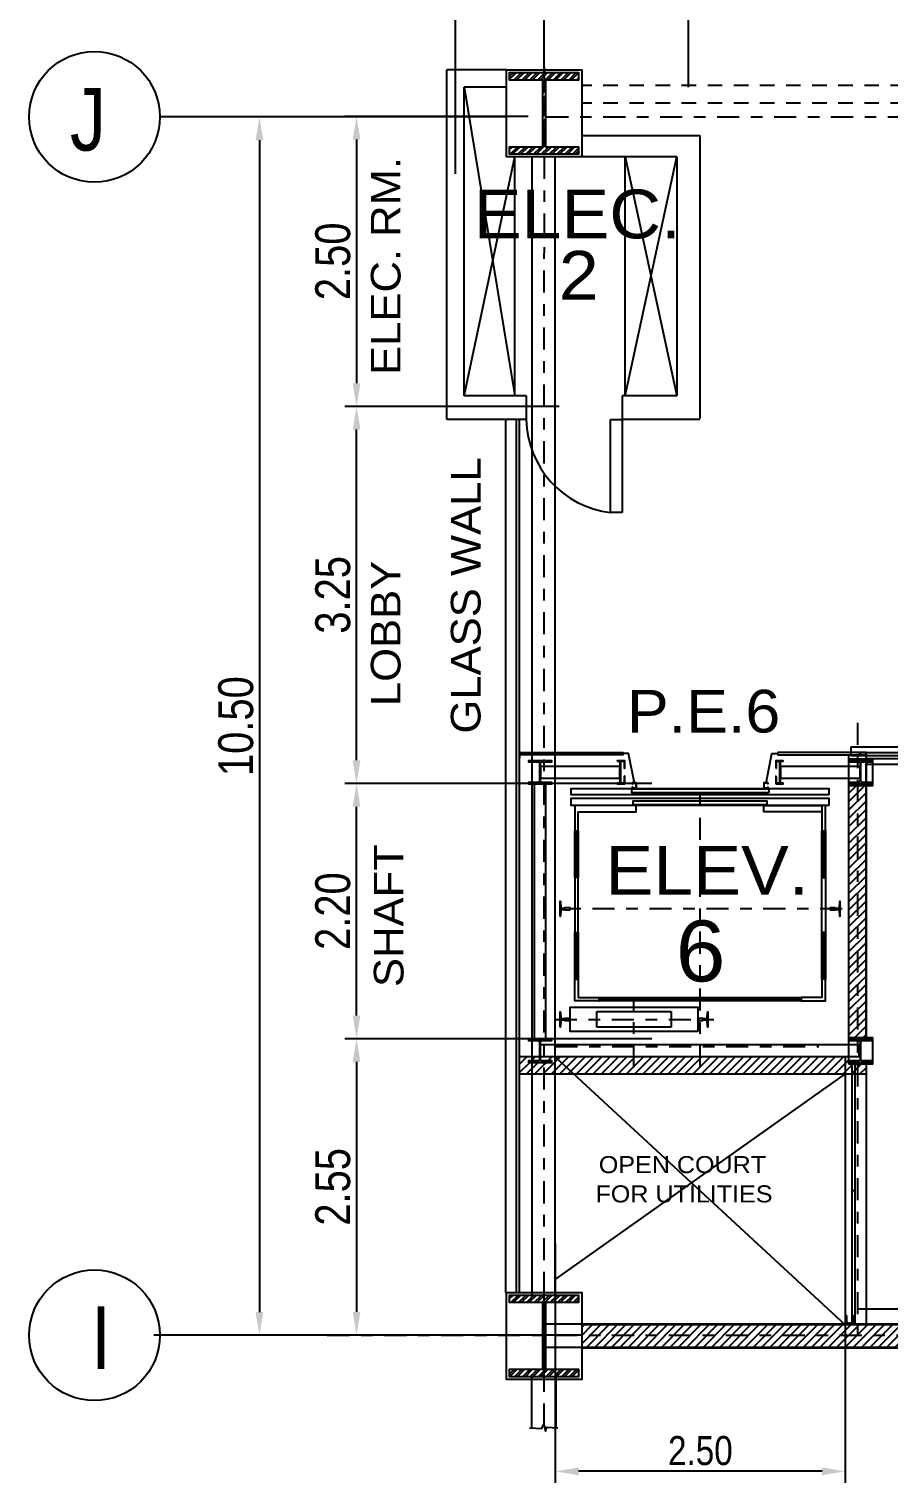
# Model space of a CAD drawing. Header units: millimetres. Extents: x 2148 to 2681, y 758 to 986.
# Drawn here: x 2541.54 to 2548.95, y 845.73 to 858.26 of the extents above; entities that cross this region are included whole.
import ezdxf

# ---------------------------------------------------------------- set-up
doc = ezdxf.new("R2010")
doc.units = ezdxf.units.MM
for name, pattern in [('27-A-2008-DD$0$LVL 11$0$xa-fp_t1_l11_39$0$HIDDEN2', [0.1875, 0.125, -0.0625]), ('ACAD_ISO02W100', [15, 12, -3]), ('CENTER2', [28.575, 19.05, -3.175, 3.175, -3.175]), ('DASHED2', [0.375, 0.25, -0.125])]:
    doc.linetypes.add(name, pattern=pattern)
for name, color, linetype in [('A-Hatch', 253, 'Continuous'), ('A-Stairs', 1, 'Continuous'), ('A-Wall', 4, 'Continuous'), ('A-wdw-glaz', 2, 'Continuous'), ('ar elev', 2, 'Continuous'), ('cladding', 2, 'Continuous'), ('COL-EX', 2, 'Continuous'), ('ELAYOUT', 4, 'Continuous'), ('FIXTURE', 1, 'Continuous'), ('HATCH', 8, 'Continuous'), ('p-boarder', 2, 'Continuous'), ('TEXT', 6, 'Continuous')]:
    doc.layers.add(name, color=color, linetype=linetype)
doc.styles.add('ARIALNW', font='ARIALN.TTF')
doc.styles.add('MMTX$0$ESMX$0$X-OPTA1D', font='x-opta1d')
doc.dimstyles.new('DIM 100', dxfattribs={"dimtxt": 0.2, "dimasz": 0.2, "dimexe": 0.1, "dimexo": 0, "dimgap": 0.05, "dimtad": 1, "dimzin": 0, "dimdsep": 46, "dimtxsty": 'ARIALNW', "dimcen": 0.09, "dimclrd": 6, "dimclre": 6, "dimclrt": 13, "dimadec": 0, "dimazin": 0, "dimtfac": 1, "dimtofl": 0, "dimtmove": 2, "dimatfit": 3, "dimfxl": 1, "dimtolj": 1, "dimtzin": 0, "dimarcsym": 0})
pattern_1 = [(45, (255.81991, -37.023495), (-0.0336759605, 0.0336759605), []), (45, (255.84236, -37.023495), (-0.0336759605, 0.0336759605), [])]
pattern_2 = [(45, (-109.32095, 75.359563), (-0.0359210245, 0.0359210245), [])]

# ---------------------------------------------------------------- blocks, each defined once
blk = doc.blocks.new('*D2713')
at = {"color": 6, "lineweight": -2, "ltscale": 0.05, "transparency": 16777216}
for p, q in [((2545.655, 857.499), (2543.428, 857.499)), ((2543.528, 857.299), (2543.528, 847.201)), ((2545.96, 847.001), (2543.428, 847.001))]:
    blk.add_line(p, q, dxfattribs=at)
at = {"color": 6, "ltscale": 0.05, "transparency": 16777216}
for points in [[(2543.494, 857.299), (2543.561, 857.299), (2543.528, 857.499)], [(2543.494, 847.201), (2543.561, 847.201), (2543.528, 847.001)]]:
    blk.add_solid(points, dxfattribs=at)
at = {"layer": 'Defpoints', "color": 0, "ltscale": 0.05, "transparency": 16777216}
for p in [(2545.655, 857.499, 0), (2543.528, 847.001), (2545.96, 847.001, 0)]:
    blk.add_point(p, dxfattribs=at)
at = {"color": 13, "ltscale": 0.05, "transparency": 16777216, "insert": (2543.325, 852.25), "char_height": 0.3, "attachment_point": 5, "rotation": 90, "style": 'ARIALNW'}
blk.add_mtext('\\A1;10.50', dxfattribs=at)
blk = doc.blocks.new('*D2714')
at = {"color": 6, "lineweight": -2, "ltscale": 0.05, "transparency": 16777216}
for p, q in [((2545.98, 857.888), (2545.98, 860.412)), ((2554.98, 857.888), (2554.98, 860.412)), ((2546.18, 860.312), (2554.78, 860.312))]:
    blk.add_line(p, q, dxfattribs=at)
at = {"color": 6, "ltscale": 0.05, "transparency": 16777216}
for points in [[(2546.18, 860.345), (2546.18, 860.279), (2545.98, 860.312)], [(2554.78, 860.345), (2554.78, 860.279), (2554.98, 860.312)]]:
    blk.add_solid(points, dxfattribs=at)
at = {"layer": 'Defpoints', "color": 0, "ltscale": 0.05, "transparency": 16777216}
for p in [(2554.98, 860.312), (2545.98, 857.888, 0), (2554.98, 857.888, 0)]:
    blk.add_point(p, dxfattribs=at)
at = {"color": 13, "ltscale": 0.05, "transparency": 16777216, "insert": (2550.48, 860.515), "char_height": 0.3, "attachment_point": 5, "style": 'ARIALNW'}
blk.add_mtext('\\A1;9.00', dxfattribs=at)
blk = doc.blocks.new('*D2719')
at = {"color": 6, "lineweight": -2, "ltscale": 0.05, "transparency": 16777216}
for p, q in [((2546.077, 847.791), (2546.077, 845.729)), ((2548.576, 847.455), (2548.576, 845.729)), ((2548.376, 845.829), (2546.277, 845.829))]:
    blk.add_line(p, q, dxfattribs=at)
at = {"color": 6, "ltscale": 0.05, "transparency": 16777216}
for points in [[(2546.277, 845.862), (2546.277, 845.795), (2546.077, 845.829)], [(2548.376, 845.862), (2548.376, 845.795), (2548.576, 845.829)]]:
    blk.add_solid(points, dxfattribs=at)
at = {"layer": 'Defpoints', "color": 0, "ltscale": 0.05, "transparency": 16777216}
for p in [(2546.077, 847.791, 0), (2548.576, 847.455, 0), (2546.077, 845.829)]:
    blk.add_point(p, dxfattribs=at)
at = {"color": 13, "ltscale": 0.05, "transparency": 16777216, "insert": (2547.327, 846.006), "char_height": 0.25, "attachment_point": 5, "style": 'ARIALNW'}
blk.add_mtext('\\A1;2.50', dxfattribs=at)
blk = doc.blocks.new('*D2855')
at = {"layer": 'Defpoints', "color": 0, "transparency": 16777216}
for p in [(2545.842, 857.504, 0), (2544.364, 855.005), (2546.109, 855.005)]:
    blk.add_point(p, dxfattribs=at)
at = {"layer": 'FIXTURE', "color": 6, "lineweight": -2, "transparency": 16777216}
for p, q in [((2545.842, 857.504), (2544.264, 857.504)), ((2544.364, 857.304), (2544.364, 855.205)), ((2546.109, 855.005), (2544.264, 855.005))]:
    blk.add_line(p, q, dxfattribs=at)
at = {"layer": 'FIXTURE', "color": 6, "transparency": 16777216}
for points in [[(2544.331, 857.304), (2544.398, 857.304), (2544.364, 857.504)], [(2544.331, 855.205), (2544.398, 855.205), (2544.364, 855.005)]]:
    blk.add_solid(points, dxfattribs=at)
at = {"layer": 'FIXTURE', "color": 13, "transparency": 16777216, "insert": (2544.161, 856.255), "char_height": 0.3, "attachment_point": 5, "rotation": 90, "style": 'ARIALNW'}
blk.add_mtext('\\A1;2.50', dxfattribs=at)
blk = doc.blocks.new('*D2856')
at = {"layer": 'Defpoints', "color": 0, "transparency": 16777216}
for p in [(2544.364, 851.756), (2546.909, 851.756, 0), (2546.909, 849.556, 0)]:
    blk.add_point(p, dxfattribs=at)
at = {"layer": 'FIXTURE', "color": 6, "lineweight": -2, "transparency": 16777216}
for p, q in [((2546.909, 851.756), (2544.264, 851.756)), ((2544.364, 849.756), (2544.364, 851.556)), ((2546.909, 849.556), (2544.264, 849.556))]:
    blk.add_line(p, q, dxfattribs=at)
at = {"layer": 'FIXTURE', "color": 6, "transparency": 16777216}
for points in [[(2544.331, 851.556), (2544.398, 851.556), (2544.364, 851.756)], [(2544.331, 849.756), (2544.398, 849.756), (2544.364, 849.556)]]:
    blk.add_solid(points, dxfattribs=at)
at = {"layer": 'FIXTURE', "color": 13, "transparency": 16777216, "insert": (2544.161, 850.656), "char_height": 0.3, "attachment_point": 5, "rotation": 90, "style": 'ARIALNW'}
blk.add_mtext('\\A1;2.20', dxfattribs=at)
blk = doc.blocks.new('*D2857')
at = {"layer": 'Defpoints', "color": 0, "transparency": 16777216}
for p in [(2546.467, 849.556), (2544.364, 847.003), (2546.304, 847.003, 0)]:
    blk.add_point(p, dxfattribs=at)
at = {"layer": 'FIXTURE', "color": 6, "lineweight": -2, "transparency": 16777216}
for p, q in [((2546.467, 849.556), (2544.264, 849.556)), ((2544.364, 849.356), (2544.364, 847.203)), ((2546.304, 847.003), (2544.264, 847.003))]:
    blk.add_line(p, q, dxfattribs=at)
at = {"layer": 'FIXTURE', "color": 6, "transparency": 16777216}
for points in [[(2544.331, 849.356), (2544.398, 849.356), (2544.364, 849.556)], [(2544.331, 847.203), (2544.398, 847.203), (2544.364, 847.003)]]:
    blk.add_solid(points, dxfattribs=at)
at = {"layer": 'FIXTURE', "color": 13, "transparency": 16777216, "insert": (2544.161, 848.28), "char_height": 0.3, "attachment_point": 5, "rotation": 90, "style": 'ARIALNW'}
blk.add_mtext('\\A1;2.55', dxfattribs=at)
blk = doc.blocks.new('*D2858')
at = {"layer": 'Defpoints', "color": 0, "transparency": 16777216}
for p in [(2544.364, 855.005), (2544.925, 855.005), (2544.925, 851.756)]:
    blk.add_point(p, dxfattribs=at)
at = {"layer": 'FIXTURE', "color": 6, "lineweight": -2, "transparency": 16777216}
for p, q in [((2544.925, 855.005), (2544.264, 855.005)), ((2544.364, 851.956), (2544.364, 854.805)), ((2544.925, 851.756), (2544.264, 851.756))]:
    blk.add_line(p, q, dxfattribs=at)
at = {"layer": 'FIXTURE', "color": 6, "transparency": 16777216}
for points in [[(2544.331, 854.805), (2544.398, 854.805), (2544.364, 855.005)], [(2544.331, 851.956), (2544.398, 851.956), (2544.364, 851.756)]]:
    blk.add_solid(points, dxfattribs=at)
at = {"layer": 'FIXTURE', "color": 13, "transparency": 16777216, "insert": (2544.161, 853.381), "char_height": 0.3, "attachment_point": 5, "rotation": 90, "style": 'ARIALNW'}
blk.add_mtext('\\A1;3.25', dxfattribs=at)
blk = doc.blocks.new('*D2863')
at = {"layer": 'Defpoints', "color": 0, "transparency": 16777216}
for p in [(2545.217, 859.459), (2547.224, 858.862), (2545.217, 857.01, 0)]:
    blk.add_point(p, dxfattribs=at)
at = {"layer": 'FIXTURE', "color": 6, "lineweight": -2, "transparency": 16777216}
for p, q in [((2545.217, 857.01), (2545.217, 859.559)), ((2547.224, 858.862), (2547.224, 859.559)), ((2547.024, 859.459), (2545.417, 859.459))]:
    blk.add_line(p, q, dxfattribs=at)
at = {"layer": 'FIXTURE', "color": 6, "transparency": 16777216}
for points in [[(2545.417, 859.492), (2545.417, 859.426), (2545.217, 859.459)], [(2547.024, 859.492), (2547.024, 859.426), (2547.224, 859.459)]]:
    blk.add_solid(points, dxfattribs=at)
at = {"layer": 'FIXTURE', "color": 13, "transparency": 16777216, "insert": (2546.22, 859.662), "char_height": 0.3, "attachment_point": 5, "style": 'ARIALNW'}
blk.add_mtext('\\A1;2.00', dxfattribs=at)
blk = doc.blocks.new('*D2864')
at = {"layer": 'Defpoints', "color": 0, "transparency": 16777216}
for p in [(2549.319, 859.459), (2547.224, 857.757), (2549.319, 857.61)]:
    blk.add_point(p, dxfattribs=at)
at = {"layer": 'FIXTURE', "color": 6, "lineweight": -2, "transparency": 16777216}
for p, q in [((2547.224, 857.757), (2547.224, 859.559)), ((2549.319, 857.61), (2549.319, 859.559)), ((2547.424, 859.459), (2549.119, 859.459))]:
    blk.add_line(p, q, dxfattribs=at)
at = {"layer": 'FIXTURE', "color": 6, "transparency": 16777216}
for points in [[(2547.424, 859.492), (2547.424, 859.426), (2547.224, 859.459)], [(2549.119, 859.492), (2549.119, 859.426), (2549.319, 859.459)]]:
    blk.add_solid(points, dxfattribs=at)
at = {"layer": 'FIXTURE', "color": 13, "transparency": 16777216, "insert": (2548.272, 859.662), "char_height": 0.3, "attachment_point": 5, "style": 'ARIALNW'}
blk.add_mtext('\\A1;2.10', dxfattribs=at)

msp = doc.modelspace()

# ---------------------------------------------------------------- hatches: boundary and pattern name
at = {"layer": 'A-Hatch'}
h = msp.add_hatch(dxfattribs=at)
h.set_pattern_fill('ANSI32', color=256, scale=0.005, style=0)
h.set_pattern_definition(pattern_1)
h.paths.add_polyline_path([(2545.995471, 857.8200132), (2546.280471, 857.8200132), (2546.280471, 857.8800132), (2545.680471, 857.8800132), (2545.680471, 857.8200132), (2545.965471, 857.8200132), (2545.965471, 857.2400132), (2545.680471, 857.2400132), (2545.680471, 857.1800132), (2546.280471, 857.1800132), (2546.280471, 857.2400132), (2545.995471, 857.2400132)])
h = msp.add_hatch(dxfattribs=at)
h.set_pattern_fill('ANSI32', color=256, scale=0.005, style=0)
h.set_pattern_definition(pattern_1)
h.paths.add_polyline_path([(2545.995471, 847.2850132), (2546.280471, 847.2850132), (2546.280471, 847.3450132), (2545.680471, 847.3450132), (2545.680471, 847.2850132), (2545.965471, 847.2850132), (2545.965471, 846.7050132), (2545.680471, 846.7050132), (2545.680471, 846.6450132), (2546.280471, 846.6450132), (2546.280471, 846.7050132), (2545.995471, 846.7050132)])
at = {"layer": 'HATCH'}
h = msp.add_hatch(dxfattribs=at)
h.set_pattern_fill('ANSI31', color=256, scale=0.016, style=0)
h.set_pattern_definition(pattern_2)
h.paths.add_polyline_path([(2548.6042828, 849.5644505), (2548.6814608, 849.5644505), (2548.6818496, 851.7390265), (2548.6042709, 851.7390265)])
h.paths.add_polyline_path([(2548.6814608, 849.5644505), (2548.7542829, 849.5644505), (2548.7542709, 851.7390265), (2548.6818496, 851.7390265)])
h = msp.add_hatch(dxfattribs=at)
h.set_pattern_fill('ANSI31', color=256, scale=0.016, style=0)
h.set_pattern_definition(pattern_2)
h.paths.add_polyline_path([(2545.8446099, 849.3528394), (2545.8446099, 849.3653128), (2545.8771341, 849.3653128), (2545.8771341, 849.4027331), (2545.7679386, 849.4027331), (2545.7679386, 849.2527331), (2545.8771341, 849.2527331), (2545.8771341, 849.3528394)])
h.paths.add_polyline_path([(2545.8771341, 849.2527331), (2545.9782705, 849.2527331), (2545.9782894, 849.3528394), (2545.8771341, 849.3528394)])
h = msp.add_hatch(dxfattribs=at)
h.set_pattern_fill('ANSI31', color=256, scale=0.016, style=0)
h.set_pattern_definition(pattern_2)
h.paths.add_polyline_path([(2545.9782989, 849.4027331), (2545.9782918, 849.3653128), (2546.0457439, 849.3653128), (2546.0457439, 849.3528394), (2545.9782894, 849.3528394), (2545.9782705, 849.2527331), (2548.6333466, 849.2527331), (2548.6333466, 849.3394515), (2548.6042709, 849.3394515), (2548.6042709, 849.4027331)])
h.paths.add_polyline_path([(2548.6333466, 849.3394515), (2548.6042709, 849.3394515), (2548.6042709, 849.4027331), (2546.0771341, 849.4027331), (2546.0771341, 849.3995567), (2546.2359778, 849.2527331), (2548.6333466, 849.2527331)])
h.paths.add_polyline_path([(2548.6583466, 849.3394515), (2548.6333466, 849.3394515), (2548.6333466, 849.2527331), (2548.6583466, 849.2527331)])
h.paths.add_polyline_path([(2548.6814206, 849.3394515), (2548.6583466, 849.3394515), (2548.6583466, 849.2527331), (2548.6814051, 849.2527331)])
h.paths.add_polyline_path([(2548.7542841, 849.3394515), (2548.6814206, 849.3394515), (2548.6814051, 849.2527331), (2548.7542846, 849.2527331)])
h.paths.add_polyline_path([(2545.9412789, 849.4027331), (2545.8771341, 849.4027331), (2545.8771341, 849.3653128), (2545.9272463, 849.3653128), (2545.9350422, 849.366872), (2545.9397198, 849.3715495), (2545.9412789, 849.3777862)])
h = msp.add_hatch(dxfattribs=at)
h.set_pattern_fill('ANSI31', color=256, scale=0.016, style=0)
h.set_pattern_definition(pattern_2)
h.paths.add_polyline_path([(2548.6333466, 849.2527331), (2548.6333466, 849.3394515), (2548.6042709, 849.3394515), (2548.6042709, 849.4027331), (2546.0771341, 849.4027331), (2546.0771341, 849.3995567), (2546.2359778, 849.2527331)])
at = {"layer": 'HATCH', "ltscale": 0.05}
h = msp.add_hatch(dxfattribs=at)
h.set_pattern_fill('ANSI31', color=256, scale=0.02, angle=180, style=0)
h.set_pattern_definition([(315, (160514.2087365, -3518.215211), (-0.001767766952966, -0.001767766952966), [])])
edge = h.paths.add_edge_path()
edge.add_line((2548.5982914, 847.1020114), (2548.5982914, 847.0960114))
edge.add_line((2548.5982914, 847.0960114), (2548.5833436, 847.0960114))
edge.add_line((2548.5833436, 847.0960114), (2548.5833436, 847.1710114))
edge.add_line((2548.5833436, 847.1710114), (2548.5893436, 847.1710114))
edge.add_line((2548.5893436, 847.1710114), (2548.5893436, 847.1118964))
edge.add_arc((2548.5996712, 847.1122705), 0.0103344, 542.07466484, 623.08463249)
edge.add_line((2548.5984269, 847.1020114), (2548.5982914, 847.1020114))
h = msp.add_hatch(dxfattribs=at)
h.set_pattern_fill('ANSI31', color=256, scale=0.02, angle=180, style=0)
h.set_pattern_definition([(315, (160513.8208817, -3518.361823), (-0.001767766952966, -0.001767766952966), [])])
h.paths.add_polyline_path([(2548.6425425, 847.0960114), (2548.5982914, 847.0960114), (2548.5982914, 847.1020114), (2548.6274592, 847.1020114, 0.3896791266), (2548.6365425, 847.1126447), (2548.6365425, 847.1710114), (2548.6425425, 847.1710114)])
at = {"layer": 'HATCH'}
h = msp.add_hatch(dxfattribs=at)
h.set_pattern_fill('ANSI31', color=256, scale=0.016, style=0)
h.set_pattern_definition(pattern_2)
h.paths.add_polyline_path([(2546.305471, 847.0899886), (2546.305471, 847.0011621), (2554.605471, 847.0011621), (2554.605471, 847.0899886)])
h.paths.add_polyline_path([(2546.305471, 847.0011621), (2546.305471, 846.8960114), (2554.605471, 846.8960114), (2554.605471, 847.0011621)])

# ---------------------------------------------------------------- linework, layer by layer
at = {"ltscale": 0.05}
for p, q in [((2544.0642317, 857.5001286, 0), (2542.6695805, 857.5001286, 0)), ((2545.7679386, 851.9937629, 0.0000001), (2545.7679386, 851.9776258, 0.0000001)), ((2546.0771341, 849.5911363, 0.0000001), (2546.0771341, 851.7854481, 0.0000001)), ((2545.980471, 846.5211621, 0), (2545.980471, 847.4811621, 0)), ((2548.5833436, 847.0960114, 0.0000001), (2548.5833436, 847.1710114, 0.0000001)), ((2548.5833436, 847.1710114, 0.0000001), (2548.5893436, 847.1710114, 0.0000001)), ((2548.5893436, 847.1118964, 0.0000001), (2548.5893436, 847.1710114, 0.0000001)), ((2548.6425425, 847.1710114, 0.0000001), (2548.6365425, 847.1710114, 0.0000001)), ((2548.6365425, 847.1118964, 0.0000001), (2548.6365425, 847.1710114, 0.0000001)), ((2548.6425425, 847.0960114, 0.0000001), (2548.6425425, 847.1710114, 0.0000001)), ((2544.4520745, 847.0011621, 0), (2542.617616, 847.0011621, 0)), ((2548.6275947, 847.0960114, 0.0000001), (2548.5833436, 847.0960114, 0.0000001)), ((2548.5982914, 847.1020114, 0.0000001), (2548.6274592, 847.1020114, 0.0000001)), ((2548.5982914, 847.0960114, 0.0000001), (2548.6425425, 847.0960114, 0.0000001)), ((2548.6275947, 847.1020114, 0.0000001), (2548.5984269, 847.1020114, 0.0000001)), ((2548.6065041, 847.1091122, 0.0000001), (2548.6265041, 847.1091122, 0.0000001))]:
    msp.add_line(p, q, dxfattribs=at)
for p, q in [((2545.7270758, 855.0975298, 0), (2545.7270758, 857.1550132, 0)), ((2546.6794, 855.0975298, 0), (2546.6794, 857.1550132, 0)), ((2546.5523024, 854.0910301, 0.0000001), (2546.5523024, 854.8910301, 0.0000001)), ((2546.5523024, 854.8910301, 0.0000001), (2546.6523024, 854.8910301, 0.0000001)), ((2546.6523024, 854.8910301, 0.0000001), (2546.6523024, 854.0910301, 0.0000001)), ((2546.6523024, 854.0910301, 0.0000001), (2546.5523024, 854.0910301, 0.0000001))]:
    msp.add_line(p, q)
at = {"ltscale": 0.05, "elevation": 0}
msp.add_lwpolyline([(2545.8545811, 846.2044857), (2545.9622339, 846.1982505), (2545.9780556, 846.2339454), (2545.9920748, 846.1756576), (2546.003385, 846.2104497), (2546.0978935, 846.2023154)], dxfattribs=at)
for centre in [(2542.106084, 857.5001286, 0), (2542.106084, 847.0011621, 0)]:
    msp.add_circle(centre, 0.5634965)
at = {"ltscale": 0.05}
for centre, start, end in [((2548.5996712, 847.1122705, 0.0000001), 177.92533508, 263.08463247), ((2548.6262149, 847.1122705, 0.0000001), 276.91536753, 2.07466492)]:
    msp.add_arc(centre, 0.0103344, start, end, dxfattribs=at)
at = {"layer": 'A-Stairs', "ltscale": 10}
for p, q in [((2548.6236562, 852.0724433, 0.0000005), (2554.2739422, 852.0724433, 0)), ((2548.6736562, 852.0224433, 0.0000006), (2554.2739422, 852.0224433, 0)), ((2548.6259017, 851.9974433, 0.0000001), (2554.2275937, 851.9974433, 0.0000001)), ((2548.7542696, 851.9724433, 0.0000001), (2553.7885917, 851.9724433, 0.0000001)), ((2548.7542699, 851.9224433, 0.0000001), (2553.7697007, 851.9224433, 0.0000001))]:
    msp.add_line(p, q, dxfattribs=at)
at = {"layer": 'A-Wall', "ltscale": 10}
for p, q in [((2545.1420613, 854.8910301, 0), (2545.1420613, 857.9050132, 0)), ((2545.650395, 857.9050132, 0), (2545.1420613, 857.9050132, 0)), ((2545.655471, 857.9050132, 0), (2545.6181927, 857.9050132, 0)), ((2545.2920613, 855.0975298, 0), (2545.2920613, 857.7550132, 0)), ((2545.650395, 857.7550132, 0), (2545.2920613, 857.7550132, 0)), ((2546.300395, 857.3394673, 0), (2547.3237679, 857.3394673, 0)), ((2547.3237679, 857.3394673, 0), (2547.3237679, 854.8998047, 0)), ((2547.3237679, 857.3394673, 0), (2547.3237679, 854.8998047, 0)), ((2547.1237679, 857.1550132, 0), (2546.300395, 857.1550132, 0)), ((2547.1237679, 857.1550132, 0), (2547.1237679, 855.0998047, 0)), ((2547.1237679, 857.1550132, 0), (2547.1237679, 855.0998047, 0)), ((2547.1237679, 857.1550132, 0), (2547.1237679, 855.0998047, 0)), ((2547.1237679, 857.1550132, 0), (2547.1237679, 855.0998047, 0)), ((2545.8272569, 855.0975298, 0), (2545.2920613, 855.0975298, 0)), ((2545.8272569, 855.0975298, 0), (2545.8272569, 854.8910301, 0.0000001)), ((2547.1237679, 855.0975298, 0), (2546.6523024, 855.0975298, 0)), ((2546.6523024, 855.0975298, 0), (2546.6523024, 854.8910301, 0.0000001)), ((2545.8272569, 854.8910301, 0), (2545.1420613, 854.8910301, 0)), ((2547.3237679, 854.8910301, 0.0000001), (2546.6523024, 854.8910301, 0.0000001)), ((2548.6042695, 851.9974433, 0.0000001), (2548.6042837, 849.4027331, 0.0000001)), ((2548.7542695, 851.9974433, 0.0000001), (2548.6042695, 851.9974424, 0.0000001)), ((2548.7542838, 849.5644505, 0.0000001), (2548.7542838, 851.9974433, 0.0000001)), ((2545.7679386, 849.4027331, 0.0000001), (2548.6042837, 849.4027331, 0.0000001)), ((2545.7679386, 849.2527331, 0.0000001), (2548.7542838, 849.2527331, 0.0000001)), ((2554.605471, 847.0899886, 0.0000001), (2546.305471, 847.0899886, 0.0000001)), ((2552.6997668, 846.8899886, 0.0000001), (2546.305471, 846.8899886, 0.0000001))]:
    msp.add_line(p, q, dxfattribs=at)
at = {"layer": 'A-Wall', "linetype": '27-A-2008-DD$0$LVL 11$0$xa-fp_t1_l11_39$0$HIDDEN2'}
for p, q in [((2549.0908307, 857.768801, 0.0000001), (2546.305471, 857.768801, 0)), ((2549.0908307, 857.618801, 0.0000001), (2546.305471, 857.618801, 0))]:
    msp.add_line(p, q, dxfattribs=at)
at = {"layer": 'A-wdw-glaz', "ltscale": 10}
for p, q in [((2545.7429386, 847.3700132, 0.0000001), (2545.7429386, 854.8910301, 0.0000001)), ((2545.7679386, 847.3700132, 0.0000001), (2545.7679386, 854.8910301, 0.0000001)), ((2548.6333466, 849.3653128, 0.0000001), (2548.6333466, 847.0899886, 0.0000001)), ((2548.6583466, 849.3653128, 0.0000001), (2548.6583466, 847.0899886, 0.0000001)), ((2548.6583466, 848.2450511, 0.0000001), (2548.6333466, 848.2450511, 0.0000001))]:
    msp.add_line(p, q, dxfattribs=at)
at = {"layer": 'ar elev'}
msp.add_line((2548.7542838, 852.0221522, 0.0000001), (2548.7542838, 852.0018829, 0.0000001), dxfattribs=at)
at = {"layer": 'ar elev', "color": 8, "linetype": 'CENTER2', "ltscale": 0.01}
for p, q in [((2547.3246818, 849.307848, 0), (2547.3246818, 851.7619942, 0)), ((2548.5501957, 850.6752472, 0), (2546.0991678, 850.6752471, 0)), ((2546.7540226, 849.307848, 0), (2546.7540226, 849.8785072, 0)), ((2546.0728532, 849.7225893, 0), (2547.4872227, 849.7225893, 0))]:
    msp.add_line(p, q, dxfattribs=at)
at = {"layer": 'ar elev'}
for points, elevation in [([(2545.7679386, 852.0221522), (2546.66006, 852.0221522), (2546.66006, 852.0018829), (2545.7679386, 852.0018829)], 0.0000001), ([(2546.758288, 851.7570919), (2546.7083943, 852.0127971), (2546.6585006, 852.0127971)], 0.0000001), ([(2547.8933696, 851.7570919), (2547.9432633, 852.0127971), (2547.993157, 852.0127971)], 0.0000001), ([(2548.7542838, 852.0221522), (2547.9931572, 852.0221522), (2547.9931572, 852.0018829), (2548.7542838, 852.0018829)], 0.0000001), ([(2548.4348165, 851.6575293), (2546.214547, 851.6575293), (2546.214547, 851.7121005), (2548.4348165, 851.7121005), (2548.4348165, 851.6575294)], 0), ([(2546.2441714, 851.348812), (2546.2753549, 851.348812), (2546.2753549, 851.5125257), (2546.7742919, 851.5125257), (2546.7742919, 851.567097), (2546.2441714, 851.567097), (2546.2441714, 851.348812)], 0), ([(2546.4546604, 849.9128091), (2546.4546604, 849.8831847), (2546.2441714, 849.8831847), (2546.2441714, 850.0687269), (2546.275355, 850.0687269), (2546.275355, 849.9128091), (2546.4546604, 849.9128091)], 0), ([(2548.1947031, 849.9128091), (2548.1947031, 849.8831847), (2548.4051922, 849.8831847), (2548.4051922, 850.0687269), (2548.3740086, 850.0687269), (2548.3740086, 849.9128091), (2548.1947031, 849.9128091)], 0)]:
    msp.add_lwpolyline(points, dxfattribs=dict(at, elevation=elevation))
for points, elevation in [([(2545.9272463, 851.7648878), (2545.8446099, 851.7648878), (2545.8446099, 851.7524144), (2546.0457438, 851.7524144), (2546.0457438, 851.7648878), (2545.9615482, 851.7648878), (2545.9553115, 851.766447), (2545.950634, 851.7711245), (2545.9490748, 851.7773612), (2545.9490748, 851.9270423), (2545.950634, 851.9348382), (2545.9553115, 851.9395157), (2545.9615482, 851.9410749), (2546.0457438, 851.9410749), (2546.0457438, 851.9519892), (2545.8446099, 851.9519891), (2545.8446099, 851.9410749), (2545.9272463, 851.9410749), (2545.9350422, 851.9395157), (2545.9397197, 851.9348382), (2545.9412789, 851.9270423), (2545.9412789, 851.7773612), (2545.9397197, 851.7711245), (2545.9350422, 851.766447)], 0.0000001), ([(2546.6678559, 851.9441933), (2546.669415, 851.9379566), (2546.669415, 851.8911812), (2546.6709742, 851.8880629), (2546.6740926, 851.8880629), (2546.6756518, 851.8880629), (2546.6756518, 851.9519892), (2546.6101663, 851.9519892), (2546.6101663, 851.95043), (2546.6117255, 851.9473116), (2546.6148438, 851.9473116), (2546.6616192, 851.9473116)], 0.0000001), ([(2546.633554, 851.7586511), (2546.642909, 851.7586511), (2546.642909, 851.9473116), (2546.6335539, 851.9473116)], 0.0000001), ([(2547.9760062, 851.8880629), (2547.9806838, 851.8880629), (2547.9822429, 851.8911812), (2547.9822429, 851.9379566), (2547.9838021, 851.9441933), (2547.9900388, 851.9473116), (2548.0399325, 851.9473116), (2548.0414917, 851.95043), (2548.0414917, 851.9519892), (2547.9760062, 851.9519892)], 0.0000001), ([(2548.008749, 851.7586511), (2548.018104, 851.7586511), (2548.018104, 851.9473116), (2548.008749, 851.9473116)], 0.0000001), ([(2548.6042709, 851.7390265), (2548.8126888, 851.7390265), (2548.8126888, 851.9640255), (2548.6042709, 851.9640255)], 0.0000001), ([(2548.6059142, 851.7524144), (2548.8070481, 851.7524144), (2548.8070481, 851.7648878), (2548.7244117, 851.7648878), (2548.7166158, 851.766447), (2548.7119383, 851.7711245), (2548.7103791, 851.7773612), (2548.7103791, 851.9270423), (2548.7119383, 851.9348382), (2548.7166158, 851.9395158), (2548.7244117, 851.9410749), (2548.8070481, 851.9410749), (2548.8070481, 851.9519892), (2548.6059142, 851.9519892), (2548.6059142, 851.9410749), (2548.6901098, 851.9410749), (2548.6963465, 851.9395158), (2548.701024, 851.9348382), (2548.7025832, 851.9270423), (2548.7025832, 851.7773612), (2548.701024, 851.7711245), (2548.6963465, 851.766447), (2548.6901098, 851.7648878), (2548.6059142, 851.7648878)], 0.0000001), ([(2546.6101663, 851.7539735), (2546.6101663, 851.7524144), (2546.6756518, 851.7524144), (2546.6756518, 851.8178998), (2546.6740926, 851.8178998), (2546.6709742, 851.8163407), (2546.669415, 851.8132223), (2546.669415, 851.766447), (2546.6678559, 851.7617694), (2546.6616192, 851.7586511), (2546.6148438, 851.7586511), (2546.6117255, 851.7570919)], 0.0000001), ([(2546.7399898, 851.7136597), (2546.7431082, 851.7121005), (2546.7711734, 851.7121005), (2546.7742917, 851.7136597), (2546.7742917, 851.7152189), (2546.7742917, 851.7588759), (2546.7742917, 851.7619942), (2546.7711734, 851.7619942), (2546.7431082, 851.7619942), (2546.7399898, 851.7619942), (2546.7399898, 851.7526392), (2546.741549, 851.7526392), (2546.741549, 851.760435), (2546.7727326, 851.760435), (2546.7727326, 851.7152189), (2546.741549, 851.7152189), (2546.741549, 851.7230148), (2546.7399898, 851.7230148)], 0), ([(2547.8781898, 851.7121005), (2547.906255, 851.7121005), (2547.9093734, 851.7136597), (2547.9093734, 851.7152189), (2547.9093734, 851.7230148), (2547.9078142, 851.7230148), (2547.9078142, 851.7152189), (2547.8766306, 851.7152189), (2547.8766306, 851.7604351), (2547.9078142, 851.7604351), (2547.9078142, 851.7526392), (2547.9093734, 851.7526392), (2547.9093734, 851.7588759), (2547.9093734, 851.7619942), (2547.906255, 851.7619942), (2547.8781898, 851.7619942), (2547.8750714, 851.7619942), (2547.8750714, 851.7588759), (2547.8750714, 851.7152189), (2547.8750714, 851.7136597)], 0), ([(2547.9760062, 851.7524144), (2548.0414917, 851.7524144), (2548.0414917, 851.7539736), (2548.0399325, 851.7570919), (2548.0368142, 851.7586511), (2547.9900388, 851.7586511), (2547.9838021, 851.7617695), (2547.9822429, 851.766447), (2547.9822429, 851.8132223), (2547.9806838, 851.8163407), (2547.9775654, 851.8178999), (2547.9760062, 851.8178999)], 0.0000001), ([(2548.4348165, 851.567097), (2546.214547, 851.567097), (2546.214547, 851.6279049), (2548.4348165, 851.6279049)], 0), ([(2547.9156102, 851.6762394), (2546.7353125, 851.6762394), (2546.7353125, 851.7089822), (2547.9156102, 851.7089822)], 0), ([(2547.9000184, 851.5717745), (2546.7493451, 851.5717745), (2546.7493451, 851.6060764), (2547.9000184, 851.6060764)], 0), ([(2548.3740086, 851.5125258), (2547.8750716, 851.5125258), (2547.8750716, 851.567097), (2548.3740086, 851.567097)], 0), ([(2548.3740086, 851.3488121), (2548.4051921, 851.3488121), (2548.4051921, 851.567097), (2548.3740086, 851.567097)], 0), ([(2546.2441714, 850.4709948), (2546.2753549, 850.4709948), (2546.2753549, 850.9465441), (2546.2441714, 850.9465441)], 0), ([(2548.4051921, 850.4709948), (2548.3740086, 850.4709948), (2548.3740086, 850.9465441), (2548.4051921, 850.9465441)], 0), ([(2546.4608971, 849.8831847), (2546.4546604, 849.8831847), (2546.4546604, 849.8831847), (2546.4608971, 849.8831847)], 0), ([(2547.3044125, 849.6181244), (2546.205192, 849.6181244), (2546.205192, 849.8270543), (2547.3044125, 849.8270543)], 0), ([(2545.9272463, 849.3653128), (2545.8446099, 849.3653128), (2545.8446099, 849.3528394), (2546.0457439, 849.3528394), (2546.0457439, 849.3653128), (2545.9615483, 849.3653128), (2545.9553115, 849.366872), (2545.950634, 849.3715495), (2545.9490748, 849.3777862), (2545.9490748, 849.5274673), (2545.950634, 849.533704), (2545.9553115, 849.5399407), (2545.9615482, 849.5414999), (2546.0457439, 849.5414999), (2546.0457439, 849.5524142), (2545.8446099, 849.5524142), (2545.8446099, 849.5414999), (2545.9272463, 849.5414999), (2545.9350422, 849.5399407), (2545.9397198, 849.533704), (2545.9412789, 849.5274673), (2545.9412789, 849.3777862), (2545.9397198, 849.3715495), (2545.9350422, 849.366872)], 0.0000001), ([(2545.9397198, 849.533704), (2545.9412789, 849.5274673), (2545.9412789, 849.3777862), (2545.9397198, 849.3715495), (2545.9350422, 849.366872), (2545.9272463, 849.3653128), (2545.8446099, 849.3653128), (2545.8446099, 849.3528394), (2546.0457439, 849.3528394), (2546.0457439, 849.3653128), (2545.9615483, 849.3653128), (2545.9553115, 849.366872), (2545.950634, 849.3715495), (2545.9490748, 849.3777862), (2545.9490748, 849.5274673), (2545.950634, 849.533704), (2545.9553115, 849.5399407), (2545.9615482, 849.5414999), (2546.0457439, 849.5414999), (2546.0457439, 849.5524142), (2545.8446099, 849.5524142), (2545.8446099, 849.5414999), (2545.9272463, 849.5414999), (2545.9350422, 849.5399407)], 0.0000001), ([(2548.6042709, 849.3394515), (2548.8126888, 849.3394515), (2548.8126888, 849.5644505), (2548.6042709, 849.5644505)], 0.0000001), ([(2548.6059142, 849.3528394), (2548.8070482, 849.3528394), (2548.8070482, 849.3653128), (2548.7244117, 849.3653128), (2548.7166158, 849.366872), (2548.7119383, 849.3715495), (2548.7103791, 849.3777863), (2548.7103791, 849.5274674), (2548.7119383, 849.5352632), (2548.7166158, 849.5399408), (2548.7244117, 849.5415), (2548.8070482, 849.5415), (2548.8070482, 849.5524142), (2548.6059142, 849.5524142), (2548.6059142, 849.5415), (2548.6901098, 849.5415), (2548.6963465, 849.5399408), (2548.7010241, 849.5352632), (2548.7025832, 849.5274674), (2548.7025832, 849.3777863), (2548.7010241, 849.3715495), (2548.6963465, 849.366872), (2548.6901098, 849.3653128), (2548.6059142, 849.3653128)], 0.0000001)]:
    msp.add_lwpolyline(points, close=True, dxfattribs=dict(at, elevation=elevation))
at = {"layer": 'ar elev', "color": 3, "elevation": 0.0000001}
for points in [[(2545.9490748, 851.8023081), (2546.633554, 851.8023081), (2546.6335539, 851.9020955), (2545.9490748, 851.9020955)], [(2548.018104, 851.8023081), (2548.7025832, 851.8023081), (2548.7025832, 851.9020955), (2548.018104, 851.9020955)], [(2545.8945036, 849.5524142), (2545.994291, 849.5524142), (2545.994291, 851.7524144), (2545.8945036, 851.7524144)], [(2545.9412789, 849.4027331), (2548.6947873, 849.4027331), (2548.6947873, 849.5025205), (2545.9412789, 849.5025205)]]:
    msp.add_lwpolyline(points, close=True, dxfattribs=at)
at = {"layer": 'ar elev', "color": 8, "elevation": 0}
for points in [[(2546.2753549, 850.946544), (2546.2441714, 850.946544), (2546.2441714, 851.348812), (2546.2753549, 851.348812)], [(2546.2644407, 850.946544), (2546.2550856, 850.946544), (2546.2550856, 851.348812), (2546.2644407, 851.348812)], [(2548.4051921, 850.9465441), (2548.3740086, 850.9465441), (2548.3740086, 851.3488121), (2548.4051921, 851.3488121)], [(2548.3958371, 850.9465441), (2548.3849228, 850.9465441), (2548.3849228, 851.3488121), (2548.3958371, 851.3488121)], [(2546.1163188, 850.61288), (2546.1194372, 850.61288), (2546.1225555, 850.61288), (2546.1241147, 850.6159984), (2546.127233, 850.6643329), (2546.1287922, 850.6690104), (2546.1334698, 850.6705696), (2546.1552982, 850.6705696), (2546.1599758, 850.6674512), (2546.1755676, 850.6674512), (2546.2036328, 850.6674512), (2546.2051919, 850.6690104), (2546.2051919, 850.683043), (2546.2036328, 850.683043), (2546.1599758, 850.683043), (2546.1552982, 850.6799247), (2546.1334698, 850.6799247), (2546.1287922, 850.683043), (2546.127233, 850.6877206), (2546.1241147, 850.7360551), (2546.1225555, 850.7376142), (2546.1194371, 850.7391734), (2546.1163188, 850.7391734)], [(2548.4441716, 850.6690104), (2548.4457308, 850.6674513), (2548.4893878, 850.6674513), (2548.4893878, 850.6690104), (2548.4940653, 850.6705696), (2548.5158938, 850.6705696), (2548.5205713, 850.6690104), (2548.5221305, 850.6643329), (2548.5252489, 850.6159984), (2548.526808, 850.61288), (2548.5330447, 850.61288), (2548.5330447, 850.7391735), (2548.5299264, 850.7391735), (2548.526808, 850.7376143), (2548.5252489, 850.7360551), (2548.5221305, 850.6877206), (2548.5205713, 850.683043), (2548.5158938, 850.6799247), (2548.4940653, 850.6799247), (2548.4893878, 850.683043), (2548.473796, 850.683043), (2548.4457308, 850.683043), (2548.4441716, 850.683043)], [(2546.275355, 850.0687269), (2546.2441714, 850.0687269), (2546.2441714, 850.4709948), (2546.275355, 850.4709948)], [(2546.2644407, 850.0687269), (2546.2550856, 850.0687269), (2546.2550856, 850.4709948), (2546.2644407, 850.4709948)], [(2548.4051922, 850.0687269), (2548.3740086, 850.0687269), (2548.3740086, 850.4709948), (2548.4051922, 850.4709948)], [(2548.3958371, 850.0687269), (2548.3849228, 850.0687269), (2548.3849228, 850.4709948), (2548.3958371, 850.4709948)], [(2548.1947031, 849.8831847), (2546.4546604, 849.8831847), (2546.4546604, 849.9128091), (2548.1947031, 849.9128091)], [(2548.1947031, 849.8925398), (2546.4546604, 849.8925398), (2546.4546604, 849.903454), (2548.1947031, 849.903454)], [(2546.1163188, 849.658663), (2546.1194372, 849.658663), (2546.1225555, 849.6602222), (2546.1241147, 849.6633406), (2546.1272331, 849.7116751), (2546.1287922, 849.7163526), (2546.1334698, 849.7179118), (2546.1552983, 849.7179118), (2546.1599758, 849.7147935), (2546.2036328, 849.7147935), (2546.205192, 849.7163526), (2546.205192, 849.7303852), (2546.1599758, 849.7303852), (2546.1552983, 849.7272669), (2546.1334698, 849.7272669), (2546.1287922, 849.7303852), (2546.1272331, 849.7350628), (2546.1241147, 849.7818381), (2546.1225555, 849.7849565), (2546.1194372, 849.7865156), (2546.1163188, 849.7865156)], [(2547.3543062, 849.7179118), (2547.3761347, 849.7179118), (2547.3808122, 849.7163527), (2547.3823714, 849.7116751), (2547.3854897, 849.6633406), (2547.3870489, 849.6602222), (2547.3901673, 849.6586631), (2547.3932856, 849.6586631), (2547.3932856, 849.7865157), (2547.3901673, 849.7865157), (2547.3870489, 849.7849565), (2547.3854897, 849.7818381), (2547.3823714, 849.7350628), (2547.3808122, 849.7303853), (2547.3761347, 849.7272669), (2547.3543062, 849.7272669), (2547.3496286, 849.7303853), (2547.3059716, 849.7303853), (2547.3044125, 849.7303853), (2547.3044125, 849.7163527), (2547.3059716, 849.7147935), (2547.3496286, 849.7147935)]]:
    msp.add_lwpolyline(points, close=True, dxfattribs=at)
at = {"layer": 'ar elev', "linetype": 'ACAD_ISO02W100', "ltscale": 0.3, "elevation": 0}
msp.add_lwpolyline([(2547.0752133, 849.6571039), (2546.4343911, 849.6571039), (2546.4343911, 849.789634), (2547.0752133, 849.789634)], close=True, dxfattribs=at)
at = {"layer": 'cladding', "elevation": 0}
for points in [[(2545.655471, 857.9050132), (2546.305471, 857.9050132), (2546.305471, 857.1550132), (2545.655471, 857.1550132)], [(2545.655471, 847.3700132), (2546.305471, 847.3700132), (2546.305471, 846.6200132), (2545.655471, 846.6200132)]]:
    msp.add_lwpolyline(points, close=True, dxfattribs=at)
at = {"layer": 'COL-EX', "elevation": 0}
for points in [[(2545.995471, 857.8200132), (2546.280471, 857.8200132), (2546.280471, 857.8800132), (2545.680471, 857.8800132), (2545.680471, 857.8200132), (2545.965471, 857.8200132), (2545.965471, 857.2400132), (2545.680471, 857.2400132), (2545.680471, 857.1800132), (2546.280471, 857.1800132), (2546.280471, 857.2400132), (2545.995471, 857.2400132)], [(2545.995471, 847.2850132), (2546.280471, 847.2850132), (2546.280471, 847.3450132), (2545.680471, 847.3450132), (2545.680471, 847.2850132), (2545.965471, 847.2850132), (2545.965471, 846.7050132), (2545.680471, 846.7050132), (2545.680471, 846.6450132), (2546.280471, 846.6450132), (2546.280471, 846.7050132), (2545.995471, 846.7050132)]]:
    msp.add_lwpolyline(points, close=True, dxfattribs=at)
at = {"layer": 'ELAYOUT', "ltscale": 10}
msp.add_line((2545.8735307, 846.2033882, 0), (2545.8735307, 846.6633192, 0), dxfattribs=at)
msp.add_line((2545.8735307, 846.2033882, 0), (2545.8735307, 846.6633192, 0), dxfattribs=at)
msp.add_line((2545.8735307, 846.2033882, 0), (2545.8735307, 846.6633192, 0), dxfattribs=at)
msp.add_line((2545.8735307, 846.2033882, 0), (2545.8735307, 846.6633192, 0), dxfattribs=at)
msp.add_line((2545.8735307, 846.2033882, 0), (2545.8735307, 846.6633192, 0), dxfattribs=at)
at = {"layer": 'FIXTURE', "linetype": 'DASHED2', "ltscale": 0.3}
for p, q in [((2548.6236562, 852.0724433, 0.0000015), (2548.6236562, 851.9974433, 0.0000001)), ((2548.7021719, 852.0224433, 0.0000006), (2548.7021719, 851.9974433, 0.0000001))]:
    msp.add_line(p, q, dxfattribs=at)
at = {"layer": 'HATCH', "linetype": 'CENTER2', "ltscale": 0.01}
for p, q in [((2545.980471, 857.9282415, 0), (2545.980471, 857.0682415, 0)), ((2545.999763, 857.4989496, 0), (2554.9630128, 857.4989496, 0)), ((2545.979763, 857.1571488, 0), (2545.9778504, 847.027478, 0)), ((2548.6819461, 852.2786207, 0), (2548.6810042, 847.0110971, 0)), ((2546.0771341, 849.4907635, 0), (2548.3473649, 849.4907635, 0)), ((2544.1125644, 847.0011621, 0), (2555.9185602, 847.0011621, 0)), ((2545.9805533, 846.2235604, 0), (2545.9804704, 846.6633192, 0))]:
    msp.add_line(p, q, dxfattribs=at)
at = {"layer": 'HATCH', "linetype": 'ByBlock', "ltscale": 0.5}
for p, q in [((2545.2920613, 857.7550132, 0), (2545.7270758, 855.0975298, 0)), ((2545.2920613, 855.0975298, 0), (2545.7270758, 857.1550132, 0)), ((2546.6794, 857.1550132, 0), (2547.1237679, 855.0975298, 0)), ((2546.6794, 855.0975298, 0), (2547.1237679, 857.1550132, 0)), ((2545.650395, 847.3700132, 0.0000001), (2545.650395, 854.8822556, 0.0000001)), ((2548.7542695, 851.9974433, 0.0000001), (2548.7542829, 849.5644505, 0.0000001)), ((2546.0765317, 849.4001135, 0.0000001), (2548.5757807, 847.0899886, 0.0000001)), ((2548.575768, 849.4001806, 0), (2548.5757807, 847.0899886, 0)), ((2548.7542841, 849.3394515, 0.0000001), (2548.7542965, 847.0899894, 0.0000001))]:
    msp.add_line(p, q, dxfattribs=at)
at = {"layer": 'HATCH', "ltscale": 0.05}
msp.add_line((2546.0771341, 847.4811621, 0), (2548.5763701, 849.2527331, 0.0000001), dxfattribs=at)
at = {"layer": 'HATCH', "linetype": 'ByBlock', "ltscale": 0.5}
msp.add_arc((2546.6470289, 854.9054382, 0.0000001), 0.8198986, 181.00691463, 263.36554717, dxfattribs=at)
at = {"layer": 'p-boarder', "ltscale": 10}
for p, q in [((2545.8771341, 847.3460289, 0), (2545.8771341, 857.1571488, 0)), ((2546.0771341, 847.3460289, 0), (2546.0771341, 857.1571488, 0)), ((2554.9630128, 847.2272643, 0), (2548.6763806, 847.2270143, 0.0000001)), ((2554.9630128, 847.0960114, 0.0000001), (2545.999763, 847.0960114, 0.0000001)), ((2554.9630128, 846.8960114, 0.0000001), (2545.999763, 846.8960114, 0.0000001)), ((2545.8735307, 846.2033882, 0), (2545.8735307, 846.6633192, 0)), ((2546.0811877, 846.6633192, 0), (2546.0811877, 846.2037532, 0))]:
    msp.add_line(p, q, dxfattribs=at)

# ---------------------------------------------------------------- texts
at = {"color": 2, "style": 'MMTX$0$ESMX$0$X-OPTA1D', "width": 1.1}
for s, p in [('ELEC. RM.', (2544.7430853, 855.2761714, 0)), ('GLASS WALL', (2545.4326138, 852.1860703, 0)), (' LOBBY', (2544.7430853, 852.3182361, 0)), ('SHAFT', (2544.76874, 850.0016089, 0))]:
    msp.add_text(s, height=0.25536, rotation=90, dxfattribs=at).set_placement(p)
at = {"color": 2, "style": 'MMTX$0$ESMX$0$X-OPTA1D', "text_generation_flag": 6, "width": 1.1}
for s, height, p in [('ELEC.', 0.42, (2545.3744175, 856.4532713, 0)), ('2', 0.42, (2546.1077315, 855.924889, 0)), ('P.E.6', 0.3675, (2546.6936343, 852.1950365, -0.0000001)), ('ELEV.', 0.42, (2546.5096214, 850.7976276, 0.0000001)), ('6', 0.525, (2547.1142687, 850.0499539, 0.0000001)), ('OPEN COURT', 0.147, (2546.4518759, 848.3980625, 0)), ('FOR UTILITIES', 0.147, (2546.4231617, 848.1458412, 0))]:
    msp.add_text(s, height=height, rotation=180, dxfattribs=at).set_placement(p)
at = {"layer": 'TEXT', "char_height": 0.54, "width": 3.396423809, "attachment_point": 1, "style": 'ARIALNW'}
for s, insert in [('J', (2541.8950045, 857.7492576, 0)), ('I', (2542.0767523, 847.2502911, 0))]:
    msp.add_mtext(s, dxfattribs=dict(at, insert=insert))

# ---------------------------------------------------------------- dimensions: what is measured, and where the dimension line sits
at = {"ltscale": 0.05}
for base, p1, p2, override, picture, middle in [((2554.980471, 860.3121252, 0), (2545.980471, 857.8875052, 0), (2554.980471, 857.8875052, 0), {"dimtxt": 0.3}, '*D2714', (2550.480471, 860.5152971, 0)), ((2546.0771341, 845.8287774, 0), (2548.5763812, 847.4546098, 0), (2546.0771341, 847.791013, 0), {"dimtxt": 0.25}, '*D2719', (2547.3267576, 846.0064206, 0))]:
    dim = msp.add_linear_dim(base=base, p1=p1, p2=p2, dimstyle='DIM 100', override=override, dxfattribs=at)
    dim.commit()
    dim.dimension.update_dxf_attribs({"geometry": picture, "text_midpoint": middle})
dim = msp.add_linear_dim(base=(2543.5277629, 847.0011621, 0), p1=(2545.655471, 857.4989496, 0), p2=(2545.959763, 847.0011621, 0), angle=90, dimstyle='DIM 100', override={"dimtxt": 0.3}, dxfattribs=at)
dim.commit()
dim.dimension.update_dxf_attribs({"geometry": '*D2713', "text_midpoint": (2543.324591, 852.2500558, 0)})
at = {"layer": 'FIXTURE'}
dim = msp.add_linear_dim(base=(2545.2170613, 859.4590647, 0), p1=(2547.2237679, 858.8615362, 0), p2=(2545.2170613, 857.0096413, 0), text='2.00', dimstyle='DIM 100', override={"dimtxt": 0.3}, dxfattribs=at)
dim.commit()
dim.dimension.update_dxf_attribs({"geometry": '*D2863', "text_midpoint": (2546.2204146, 859.6622366, 0)})
dim = msp.add_linear_dim(base=(2549.3192503, 859.4590647, 0), p1=(2547.2237679, 857.7573771, 0), p2=(2549.3192503, 857.6103612, 0), dimstyle='DIM 100', override={"dimtxt": 0.3}, dxfattribs=at)
dim.commit()
dim.dimension.update_dxf_attribs({"geometry": '*D2864', "text_midpoint": (2548.2715091, 859.6622366, 0)})
for base, p1, p2, picture, middle in [((2544.3643783, 855.0054289, 0), (2545.8416793, 857.5043904, 0), (2546.1085674, 855.0054289, 0), '*D2855', (2544.1612064, 856.2549097, 0)), ((2544.3643783, 855.0054289, 0), (2544.9245471, 851.7562624, 0), (2544.9245471, 855.0054289, 0), '*D2858', (2544.1612064, 853.3808457, 0)), ((2544.3643783, 851.7562624, 0), (2546.9090772, 849.5562624, 0.0000001), (2546.9090772, 851.7562624, 0.0000001), '*D2856', (2544.1612064, 850.6562624, 0)), ((2544.3643783, 847.0031753, 0), (2546.466901, 849.5562624, 0), (2546.3040432, 847.0031753, 0), '*D2857', (2544.1612064, 848.2797189, 0))]:
    dim = msp.add_linear_dim(base=base, p1=p1, p2=p2, angle=90, dimstyle='DIM 100', override={"dimtxt": 0.3}, dxfattribs=at)
    dim.commit()
    dim.dimension.update_dxf_attribs({"geometry": picture, "text_midpoint": middle})

doc.saveas('drawing.dxf')
